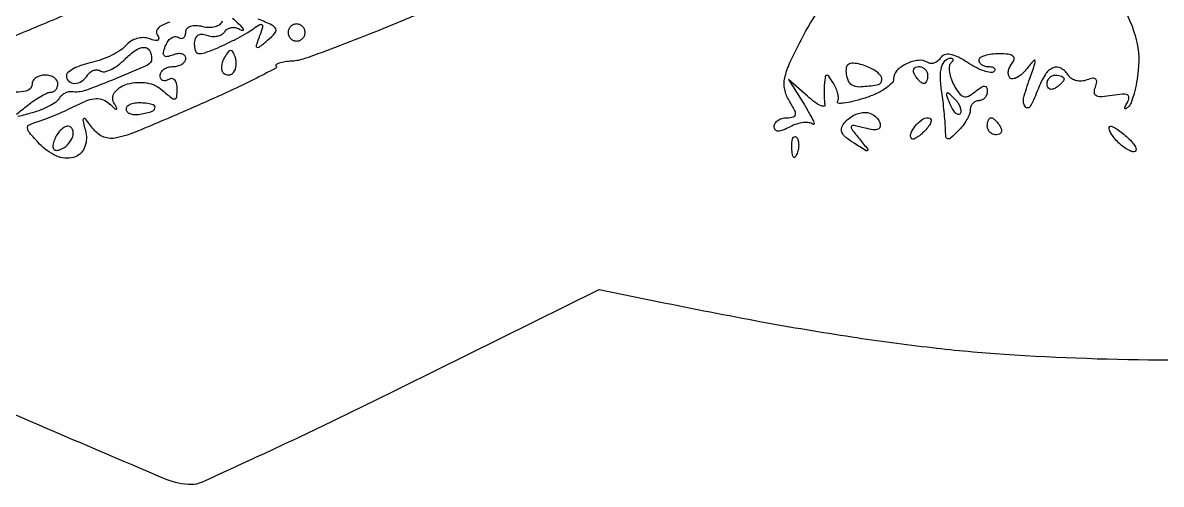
# Model space of a CAD drawing. Extents: x 123 to 893, y 112 to 937.
# Drawn here: x 369.9 to 503.4, y 112 to 166.1 of the extents above; entities that cross this region are included whole.
import ezdxf

# ---------------------------------------------------------------- set-up
doc = ezdxf.new("R2010")
doc.units = 0

msp = doc.modelspace()

# ---------------------------------------------------------------- linework, layer by layer
for points in [[(505, 723), (505.013655, 624.25, 0.000571), (505.06234, 586.230152, 0.000921), (505.200423, 553.846875, 0.000132), (505.38367, 525.076146, 0.063888), (505.630286, 523.25, 0.077982), (506.147819, 522.083228, 0.144438), (506.926697, 521.412716, 0.088454), (508.224277, 521.08494, 0.017747), (510.616631, 521, 0.016086), (512.298042, 521.054108, 0.026141), (513.716903, 521.220312, 0.024109), (514.785852, 521.456084, 0.332777), (515.015378, 521.75, 0.004505), (515.022414, 522.362296, 0.000001), (515.095159, 551.728108, 0.000021), (515.174312, 584.257832, 0.000013), (515.265378, 622.749944), (515.5, 722.999887)], [(367.682334, 164.071041, 0.000129), (370.597725, 165.294523, 0.000129), (373.852601, 166.662454, 0.000143), (377, 167.987232, -0.002147), (390.224842, 173.491431, -0.001137), (406.666081, 180.20796, -0.001082), (422.433462, 186.567689, -0.003758), (432.668888, 190.581365, 0.002125), (437.553679, 192.478485, 0.001519), (443.00418, 194.641149, 0.001533), (448.186272, 196.734008, 0.003285), (452.168888, 198.387258, -0.004792), (457.339318, 200.515352, -0.00055), (469.030051, 205.181721, -0.000663), (482.950491, 210.698975, -0.00054), (497.869582, 216.570525, -0.001536), (522.276369, 226.059197, -0.021388)], [(498.446601, 168.774539, -0.071302), (500.332214, 164.653302, -0.09755), (500.707228, 160.599856, -0.019), (500.50518, 159.168434, -0.022691), (500.203099, 157.840008, -0.022227), (499.853092, 156.760068, -0.119606), (499.5089, 156.252559, -0.047152), (499.241306, 156.052266, -0.531119), (499.140524, 156.098262, -0.156653), (499.17286, 156.320323, -0.016915), (499.419753, 156.784078, 0.100743), (499.608595, 157.349698, 0.32498), (499.427027, 157.676592, 0.133947), (498.835234, 157.7776, 0.020535), (497.641122, 157.611368, -0.023552), (496.423754, 157.449376, -0.137342), (495.794663, 157.568915, -0.279095), (495.559292, 157.939623, -0.097248), (495.672384, 158.588631, 0.053427), (495.834708, 159.19967, 0.254357), (495.716584, 159.528109, 0.231667), (495.363344, 159.626668, 0.045832), (494.712491, 159.443167, -0.072437), (494.085811, 159.301853, -0.074795), (493.451995, 159.347661, -0.081745), (492.908443, 159.567658, -0.11792), (492.542134, 159.931826, 0.119642), (491.662603, 160.800295, 0.242811), (490.718195, 160.861308, 0.152362), (489.78033, 160.048172, 0.047734), (488.947271, 158.361312, -0.028905), (488.038751, 156.332964, -0.547289), (487.464459, 156.280925, -0.231365), (487.260128, 157.264078, -0.023471), (487.977853, 159.611312, 0.002987), (488.585487, 161.341693, 0.151877), (488.596215, 161.695873, 0.60406), (488.437022, 161.730275, 0.008436), (487.656954, 160.765544, -0.039301), (487.091228, 160.148011, -0.062637), (486.511473, 159.729303, -0.087687), (486.007582, 159.559269, -0.238344), (485.659799, 159.673534, -0.147209), (485.483406, 160.001799, -0.088157), (485.472293, 160.44804, -0.074434), (485.62502, 160.942549, -0.061221), (485.923639, 161.407991, 0.125202), (486.148587, 161.88136, 0.292642), (486.011098, 162.230774, 0.130206), (485.459407, 162.443219, 0.027162), (484.414963, 162.5, 0.029422), (483.489722, 162.445508, 0.045899), (482.709395, 162.279687, 0.057891), (482.164966, 162.038664, 0.265585), (482, 161.75, 0.153317), (482.089819, 161.463967, 0.098045), (482.342708, 161.220313, 0.080661), (482.720578, 161.055915, 0.062428), (483.166667, 161, -0.049101), (483.575026, 160.959802, -0.146861), (483.820279, 160.829654, -0.260425), (483.875269, 160.639669, -0.140313), (483.753431, 160.420097, -0.242193), (483.372566, 160.298027, -0.041357), (482.611213, 160.490599, -0.03712), (481.677006, 160.890663, -0.025311), (480.679363, 161.474434, 0.027473), (479.53254, 162.138862, 0.073495), (478.639372, 162.438272, 0.122401), (477.978577, 162.39402, 0.178553), (477.523501, 162.038025, -0.076987), (477.207355, 161.668156, -0.089816), (476.809233, 161.434499, -0.100769), (476.392702, 161.37124, -0.126528), (476.021144, 161.486932, 0.167291), (474.919622, 161.73564, 0.084515), (473.53457, 161.34024, 0.087103), (472.394657, 160.525626, 0.196615), (472, 159.560792, -0.203631), (471.769026, 159.01717, -0.046558), (470.971451, 158.379803, -0.04089), (469.83926, 157.762125, -0.029987), (468.498558, 157.260939, -0.014012), (467.183823, 156.897415, -0.030416), (466.15358, 156.708959, -0.054095), (465.526592, 156.701419, -0.555528), (465.432575, 156.890904, 0.143054), (465.535428, 157.263417, 0.051452), (465.470248, 157.815119, 0.045833), (465.26869, 158.44001, 0.04013), (464.94933, 159.047746, 0.01083), (464.406909, 159.865435, 0.257677), (464.167945, 159.983546, 0.357017), (463.99829, 159.831365, 0.016225), (463.896892, 159, 0.015729), (463.859757, 158.354506, 0.012435), (463.85896, 157.655118, 0.012623), (463.890802, 157.005451, 0.030312), (463.955558, 156.528062, -0.448317), (463.81944, 156.348067, -0.135034), (463.436737, 156.420888, -0.048113), (462.763476, 156.836106, -0.01889), (461.919178, 157.528062), (459.690397, 159.5), (461.542539, 156.5, -0.008604), (462.200468, 155.392116, -0.024419), (462.607147, 154.591227, -0.104371), (462.677441, 154.266273, -0.643625), (462.565857, 154.214816, 0.146272), (462.114005, 154.417248, 0.05908), (461.431624, 154.425905, 0.051688), (460.644717, 154.259316, 0.044903), (459.868517, 153.929632, -0.026622), (459.027199, 153.53544, -0.101285), (458.459749, 153.43039, -0.220658), (458.133541, 153.58925, -0.172496), (458, 153.964816, -0.144195), (458.116262, 154.359576, -0.099459), (458.443114, 154.695915, -0.083803), (458.931848, 154.922559, -0.06685), (459.508474, 155, 0.059334), (460.244652, 155.087669, 0.312084), (460.501448, 155.375353, 0.1555), (460.402307, 155.905675, 0.016228), (459.758963, 157.014353, -0.090021), (459.238178, 158.323207, -0.10384), (459.248644, 159.664239, -0.056349), (459.86029, 161.465666, -0.010606), (461.410229, 164.585301, -0.082262), (467.040689, 172.046213, -0.106668)], [(417.134298, 167.540371, -0.004993), (411.84715, 165.321697, -0.00674), (407.019088, 163.427639, -0.004735), (402.949479, 161.937953, -0.070601), (401.4684, 161.63701, 0.018754), (400.615177, 161.553989, 0.040436), (399.970845, 161.413062, 0.07634), (399.616727, 161.242641, 0.469067), (399.600404, 161.067031, -0.508053), (399.558137, 160.797636, -0.002924), (396.912702, 159.456572, -0.008255), (393.720452, 157.927034, -0.004808), (389.84386, 156.192617, -0.003444), (383.360204, 153.419272, -0.045097), (380.869699, 152.629256, -0.145832), (379.405621, 152.735712, -0.138201), (378.202584, 153.625586, 0.003204), (377.230735, 154.863243, 0.323052), (377.030355, 154.919516, 0.375444), (376.937904, 154.750813, 0.003632), (377.27231, 153.284787, -0.165099), (377.092727, 151.414293, -0.228927), (375.82195, 150.34884, -0.167996), (373.822242, 150.519716, -0.101003), (371.862637, 151.917067, -0.00978), (370.665225, 153.253829, -0.1638), (370.444276, 153.797226, -0.311474), (370.675134, 154.180245, -0.033401), (371.699765, 154.563222, 0.019614), (372.574242, 154.862887, 0.007795), (373.750347, 155.339403, 0.0077), (375.005071, 155.89363, 0.009593), (376.152479, 156.448635, -0.026893), (377.502731, 157.045054, -0.07795), (378.499406, 157.253926, -0.109532), (379.308267, 157.117412, -0.090142), (380.049184, 156.647521, 0.005664), (380.697191, 156.063323, 0.236105), (380.873546, 156.016671, 0.4962), (380.924986, 156.124677, 0.00938), (380.58246, 156.758459, -0.316019), (380.709236, 158.048777, -0.152656), (382.188897, 158.971736, -0.102622), (384.437233, 159.084718, -0.14314), (386.25, 158.234253, 0.010249), (387.313588, 157.333817, 0.197181), (387.719987, 157.211367, 0.35688), (387.950364, 157.440318, 0.025736), (388, 158.404029, 0.059043), (387.927483, 159.015992, 0.126606), (387.70625, 159.432998, 0.191215), (387.379039, 159.592387, 0.158557), (387, 159.5, -0.082592), (386.6179, 159.343488, -0.161196), (386.29375, 159.3746, -0.182303), (386.078288, 159.586039, -0.108972), (386, 159.940983, -0.140337), (386.115626, 160.344827, -0.099915), (386.440625, 160.688914, -0.085131), (386.926682, 160.920655, -0.06887), (387.5, 161, 0.062722), (388.073532, 161.07223, 0.08088), (388.559375, 161.284531, 0.098158), (388.884506, 161.599211, 0.152681), (389, 161.968615, 0.186111), (388.876541, 162.288807, 0.146808), (388.556044, 162.482338, 0.099441), (388.067391, 162.508494, 0.05547), (387.488659, 162.357275, -0.046034), (386.810219, 162.166289, -0.264843), (386.471036, 162.284517, -0.236845), (386.375989, 162.652933, -0.038462), (386.593444, 163.382916, -0.059269), (386.895425, 163.956223, -0.090083), (387.291552, 164.354345, -0.119754), (387.715384, 164.518663, -0.172959), (388.104785, 164.435239, 0.109918), (388.445691, 164.316709, 0.18279), (388.737031, 164.389837, 0.160439), (388.932752, 164.649922, 0.08192), (389, 165.057614, -0.176656), (389.152689, 165.476294, -0.136583), (389.55655, 165.752532, -0.094552), (390.183128, 165.84075, -0.051824), (390.952053, 165.722789, 0.057637), (391.730036, 165.612654, 0.071647), (392.454931, 165.698271, 0.086073), (393.017738, 165.957982, 0.15435), (393.327053, 166.356158, -0.114108)], [(387.140781, 166.219727, 0.064979), (386.10603, 165.784646, 0.133268), (385.625763, 165.297238, 0.27316), (385.636255, 164.779535, -0.068321), (385.831104, 164.339846, -0.347125), (385.736618, 164.108347, -0.19259), (385.396219, 164.06227, -0.030117), (384.737158, 164.27062, 0.090656), (384.043509, 164.400853, 0.0696), (383.278038, 164.297502, 0.068633), (382.55978, 163.985127, 0.082886), (382.004015, 163.504838, -0.074648), (381.361646, 162.931064, -0.029919), (380.336376, 162.343743, -0.028787), (379.136761, 161.83254, -0.032279), (377.930902, 161.484824, 0.028178), (376.808394, 161.171082, 0.040365), (375.860952, 160.759776, 0.046348), (375.190814, 160.317952, 0.227634), (375, 159.920545, 0.210591), (375.283691, 159.276857, 0.197172), (375.961162, 159.028628, 0.137905), (376.823614, 159.307005, 0.10815), (377.510081, 160.016312, -0.08674), (377.817754, 160.362459, -0.094178), (378.216426, 160.571701, -0.100218), (378.643213, 160.612695, -0.112867), (379.032624, 160.479837, 0.199093), (379.511599, 160.402281, 0.05619), (380.238048, 160.663167, 0.047264), (381.066828, 161.173011, 0.034874), (381.880192, 161.880192, -0.043356), (383.128893, 162.929273, -0.151287), (384.119156, 163.248433, -0.276591), (384.752682, 162.878771, -0.126394), (385, 161.916041, -0.295026), (384.525732, 161.182229, -0.00804), (380.854497, 159.598942, -0.012362), (377.229656, 158.208133, -0.121171), (375.611803, 158.045028, 0.099477), (375.226722, 158.022819, 0.06179), (374.804797, 157.854622, 0.058531), (374.411916, 157.574325, 0.065678), (374.111803, 157.220191, -0.100175), (373.711028, 156.808144, -0.028822), (372.945342, 156.347133, -0.027753), (372.001881, 155.915772, -0.026338), (371, 155.583002, -0.002787), (369.320566, 155.13184, -0.324235)], [(394.467102, 166.689516, -0.032701), (395.125, 166.103296, -0.014397), (395.599584, 165.592613, -0.115854), (395.749204, 165.311634, -0.583065), (395.661612, 165.226072, -0.057442), (395.319098, 165.369607, 0.082326), (394.822623, 165.549323, 0.088999), (394.308507, 165.55215, 0.096078), (393.856876, 165.380298, 0.116031), (393.537073, 165.059986, -0.125083), (393.196646, 164.730973, -0.08122), (392.681312, 164.538534, -0.072801), (392.07409, 164.508172, -0.06786), (391.467975, 164.650663, 0.082009), (390.859432, 164.775767, 0.163273), (390.392641, 164.639218, 0.161886), (390.100084, 164.247537, 0.080308), (390, 163.628428, 0.081173), (390.126388, 162.855048, 0.281682), (390.498491, 162.543103, 0.124367), (391.219816, 162.61469, 0.014279), (392.75, 163.2169, 0.011678), (393.908225, 163.743674, 0.009724), (395.114374, 164.355824, 0.009848), (396.196887, 164.959621, 0.026136), (396.937231, 165.445461, -0.019156), (397.689323, 165.954164, -0.368397), (397.948169, 165.915163, -0.26137), (398.011178, 165.610602, -0.012967), (397.664339, 164.608556, 0.008914), (397.269078, 163.495879, 0.360991), (397.355746, 163.272008, 0.301559), (397.617797, 163.29228, 0.007437), (398.602847, 164.085355, 0.034832), (399.46652, 164.910124, 0.296502), (399.549044, 165.414085, 0.18034), (399.106028, 165.870024, 0.013727), (397.50846, 166.574806, -0.01345)], [(369.151215, 155.40356, -0.003171), (370.44113, 156.448221, -0.018576), (371.243619, 157.042274, -0.021591), (372.049658, 157.544165, -0.021214), (372.759738, 157.906043, -0.107638), (373.19113, 158, 0.122851), (373.499624, 158.076959, 0.100768), (373.762394, 158.29375, 0.091028), (373.93894, 158.618016, 0.07942), (374, 159, 0.148195), (373.884432, 159.381354, 0.098894), (373.559375, 159.70625, 0.082425), (373.073457, 159.925306, 0.064853), (372.5, 160, 0.064853), (371.926543, 159.925306, 0.082425), (371.440625, 159.70625, 0.098894), (371.115568, 159.381354, 0.148195), (371, 159, -0.365801), (370.249251, 158.111141, -0.070658), (367.975649, 158.049768, -0.060089)], [(354.879448, 126.432438, 0.00487), (370.774003, 119.396643, 0.001662), (386.653963, 112.614017, 0.10042), (389.680367, 112, 0.106997), (390.894825, 112.262895, 0.001545), (397.652913, 115.357832, 0.004176), (405.477373, 119.05, 0.002733), (414.438485, 123.430916), (437.5, 134.861832), (444.5, 133.418451, 0.005289), (456.512069, 131.073777, 0.00783), (467.094171, 129.29504, 0.008874), (476.51699, 128.033153, 0.01232), (485, 127.261282, 0.015549), (504.32406, 126.584534, 0.009533)]]:
    msp.add_lwpolyline(points, format="xyb")
for points in [[(401, 165, 0.099038), (401.076342, 164.618362, 0.097945), (401.29375, 164.29375, 0.097945), (401.618362, 164.076342, 0.099038), (402, 164, 0.099038), (402.381638, 164.076342, 0.097945), (402.70625, 164.29375, 0.097945), (402.923658, 164.618362, 0.099038), (403, 165, 0.099038), (402.923658, 165.381638, 0.097945), (402.70625, 165.70625, 0.097945), (402.381638, 165.923658, 0.099038), (402, 166, 0.099038), (401.618362, 165.923658, 0.097945), (401.29375, 165.70625, 0.097945), (401.076342, 165.381638, 0.099038)], [(393.582949, 162.134215, 0.052326), (393.327923, 161.604943, 0.061761), (393.20609, 161.06291, 0.07231), (393.228156, 160.59012, 0.149701), (393.399864, 160.266802, 0.208213), (394.031223, 160.018401, 0.228122), (394.610436, 160.323111, 0.143258), (394.913564, 161.144952, 0.097944), (394.787251, 162.138246, 0.033951), (394.536207, 162.749629, 0.286646), (394.294341, 162.899578, 0.233206), (394.012891, 162.759582, 0.024362)], [(478.70185, 161.368517, 0.18193), (478.530983, 160.991455, 0.055418), (478.559766, 160.354689, 0.047353), (478.755373, 159.590317, 0.036574), (479.104923, 158.80395, 0.035969), (479.696741, 157.866878, 0.161807), (480.21903, 157.498131, 0.193983), (480.799025, 157.550054, 0.055114), (481.569739, 158.057878, -0.023871), (482.247306, 158.567633, -0.13892), (482.66706, 158.707288, -0.310909), (482.909853, 158.555826, -0.102903), (483, 158.122445, -0.087854), (482.924111, 157.693871, -0.094595), (482.70625, 157.329718, -0.100072), (482.381483, 157.086121, -0.111474), (482, 157, 0.106313), (481.618459, 156.917947, 0.099376), (481.29375, 156.685268, 0.096076), (481.076077, 156.337584, 0.09221), (481, 155.928571, -0.095778), (480.901205, 155.417557, -0.034636), (480.577409, 154.749284, -0.032818), (480.111923, 154.048093, -0.033446), (479.561393, 153.418536, -0.014535), (478.725783, 152.630144, -0.239818), (478.366047, 152.535786, -0.321653), (478.148536, 152.77681, -0.022437), (478.084008, 153.739964, 0.013471), (478.042347, 154.59004, 0.005849), (477.943333, 155.717365, 0.005783), (477.810107, 156.914065, 0.007655), (477.659568, 158, -0.029713), (477.498731, 159.712407, -0.073813), (477.640476, 160.960164, -0.125422), (478.062936, 161.715394, -0.205637), (478.725684, 162, -0.148437), (478.901997, 161.946478, -0.260429), (478.969338, 161.814502, -0.140617), (478.902663, 161.61135, -0.047252)], [(466.451634, 160.128581, 0.081385), (466.738266, 159.228011, 0.192222), (467.258507, 158.771326, 0.104525), (468.19256, 158.647, 0.016186), (470.059017, 158.85, 0.263709), (470.595366, 159.263163, 0.275739), (470.503119, 159.920756, 0.103215), (469.544779, 160.707876, 0.056594), (468.121888, 161.257875, 0.046061), (467.249546, 161.401986, 0.168103), (466.715463, 161.259092, 0.209255), (466.45358, 160.844816, 0.07436)], [(476, 160, -0.042167), (475.967655, 159.617151, -0.061769), (475.870461, 159.29375, -0.081139), (475.727648, 159.07446, -0.210953), (475.559017, 159, -0.151918), (475.34829, 159.065539, -0.038439), (475.066025, 159.29375, -0.035638), (474.768994, 159.617226, -0.029505), (474.5, 160, -0.082592), (474.343488, 160.3821, -0.161196), (474.3746, 160.70625, -0.182303), (474.586039, 160.921712, -0.108972), (474.940983, 161, -0.093332), (475.345238, 160.923877, -0.09642), (475.688914, 160.70625, -0.099167), (475.918938, 160.381556, -0.105053)], [(492, 159.559017, -0.151918), (491.934461, 159.34829, -0.038439), (491.70625, 159.066025, -0.035638), (491.382774, 158.768994, -0.029505), (491, 158.5, -0.082592), (490.6179, 158.343488, -0.161196), (490.29375, 158.3746, -0.182303), (490.078288, 158.586039, -0.108972), (490, 158.940983, -0.093332), (490.076123, 159.345238, -0.09642), (490.29375, 159.688914, -0.099167), (490.618444, 159.918938, -0.105053), (491, 160, -0.042167), (491.382849, 159.967655, -0.061769), (491.70625, 159.870461, -0.081139), (491.92554, 159.727648, -0.210953)], [(478.564293, 156.706872, 0.036269), (478.866277, 156.059266, 0.070189), (479.210949, 155.604915, 0.120343), (479.538684, 155.40751, 0.278911), (479.806872, 155.473539, 0.20742), (479.927901, 155.779789, 0.082976), (479.837219, 156.231185, 0.063152), (479.558688, 156.753423, 0.043285), (479.124088, 157.266667, 0.011214), (478.463552, 157.893514, 0.400052), (478.270328, 157.888819, 0.286372), (478.21821, 157.663782, 0.008399)], [(382, 156.026335, 0.18221), (382.115511, 155.719886, 0.111267), (382.432123, 155.489891, 0.08308), (382.908157, 155.372975, 0.055253), (383.471056, 155.392873, 0.029113), (384.917461, 155.69201, 0.244607), (385.393304, 156.128195, 0.444438), (385.18062, 156.529467, 0.042975), (383.957094, 156.728279, 0.041392), (383.20765, 156.722619, 0.063607), (382.574896, 156.582895, 0.086742), (382.147582, 156.339689, 0.223703)], [(470.382149, 154.446518, -0.132547), (470.432558, 153.958124, -0.266339), (470.196381, 153.66684, -0.126589), (469.627913, 153.599986, -0.029335), (468.675182, 153.7866, 0.009537), (467.341554, 154.103087, 0.336207), (467.068657, 153.976362, 0.293112), (467.095235, 153.65636, 0.008104), (468, 152.51276, -0.002574), (468.978521, 151.303661, -0.414484), (468.961195, 151.147672, -0.315545), (468.778784, 151.136165, -0.00215), (467.367014, 152.006815, -0.033199), (466.40331, 152.699608, -0.121777), (465.958586, 153.298452, -0.187785), (465.943934, 153.880577, -0.101667), (466.323107, 154.500804, -0.088118), (467.441439, 155.33982, -0.120895), (468.662029, 155.622074, -0.146508), (469.710314, 155.292834, -0.153469)], [(475.789427, 153.600859, -0.023968), (475.269923, 153.088723, -0.03842), (474.775917, 152.71042, -0.045304), (474.367062, 152.494344, -0.297152), (474.149864, 152.534328, -0.301864), (474.018937, 153.107085, -0.076948), (474.512308, 153.978461, -0.069007), (475.312518, 154.745464, -0.157897), (476.098444, 155, -0.236389), (476.350678, 154.873691, -0.218285), (476.412089, 154.589002, -0.09576), (476.217338, 154.138842, -0.036357)], [(484.5, 154, -0.082592), (484.656512, 153.6179, -0.161196), (484.6254, 153.29375, -0.182303), (484.413961, 153.078288, -0.108972), (484.059017, 153, -0.093332), (483.654762, 153.076123, -0.09642), (483.311086, 153.29375, -0.099167), (483.081062, 153.618444, -0.105053), (483, 154, -0.042167), (483.032345, 154.382849, -0.061769), (483.129539, 154.70625, -0.081139), (483.272352, 154.92554, -0.210953), (483.440983, 155, -0.151918), (483.65171, 154.934461, -0.038439), (483.933975, 154.70625, -0.035638), (484.231006, 154.382774, -0.029505)], [(373.606309, 152.41644, 0.045328), (373.426249, 151.780247, 0.161356), (373.482386, 151.366128, 0.257062), (373.74444, 151.181849, 0.108271), (374.18682, 151.22894, 0.120025), (375.127369, 151.819479, 0.106345), (375.742032, 152.801325, 0.180578), (375.733894, 153.626672, 0.310331), (375.190322, 154, 0.13514), (374.772094, 153.884859, 0.062067), (374.322276, 153.534829, 0.054888), (373.911187, 153.022161, 0.049992)], [(499.642857, 152.5, -0.030007), (500.154438, 151.923032, -0.078501), (500.423468, 151.440625, -0.19907), (500.411096, 151.138748, -0.292116), (500.193873, 151, -0.112363), (499.743571, 151.102489, -0.038054), (499.157967, 151.440625, -0.035584), (498.546404, 151.92599, -0.034033), (498, 152.5, -0.025998), (497.570237, 153.076326, -0.059248), (497.324622, 153.559375, -0.129665), (497.295323, 153.869644, -0.367029), (497.448984, 154, -0.125339), (497.809945, 153.90807, -0.025246), (498.379657, 153.559375, -0.025202), (499.017684, 153.074232, -0.021226)], [(460.683114, 150.8125, -0.054073), (460.461564, 150.395823, -0.470617), (460.279315, 150.37858, -0.168741), (460.137993, 150.670344, -0.018894), (460.078947, 151.416667, -0.028489), (460.089945, 152.112848, -0.077125), (460.200665, 152.592839, -0.208169), (460.385309, 152.77538, -0.296942), (460.604167, 152.729167, -0.126455), (460.797407, 152.402231, -0.060344), (460.876576, 151.916927, -0.05415), (460.839148, 151.359369, -0.051402)]]:
    msp.add_lwpolyline(points, format="xyb", close=True)

doc.saveas('drawing.dxf')
